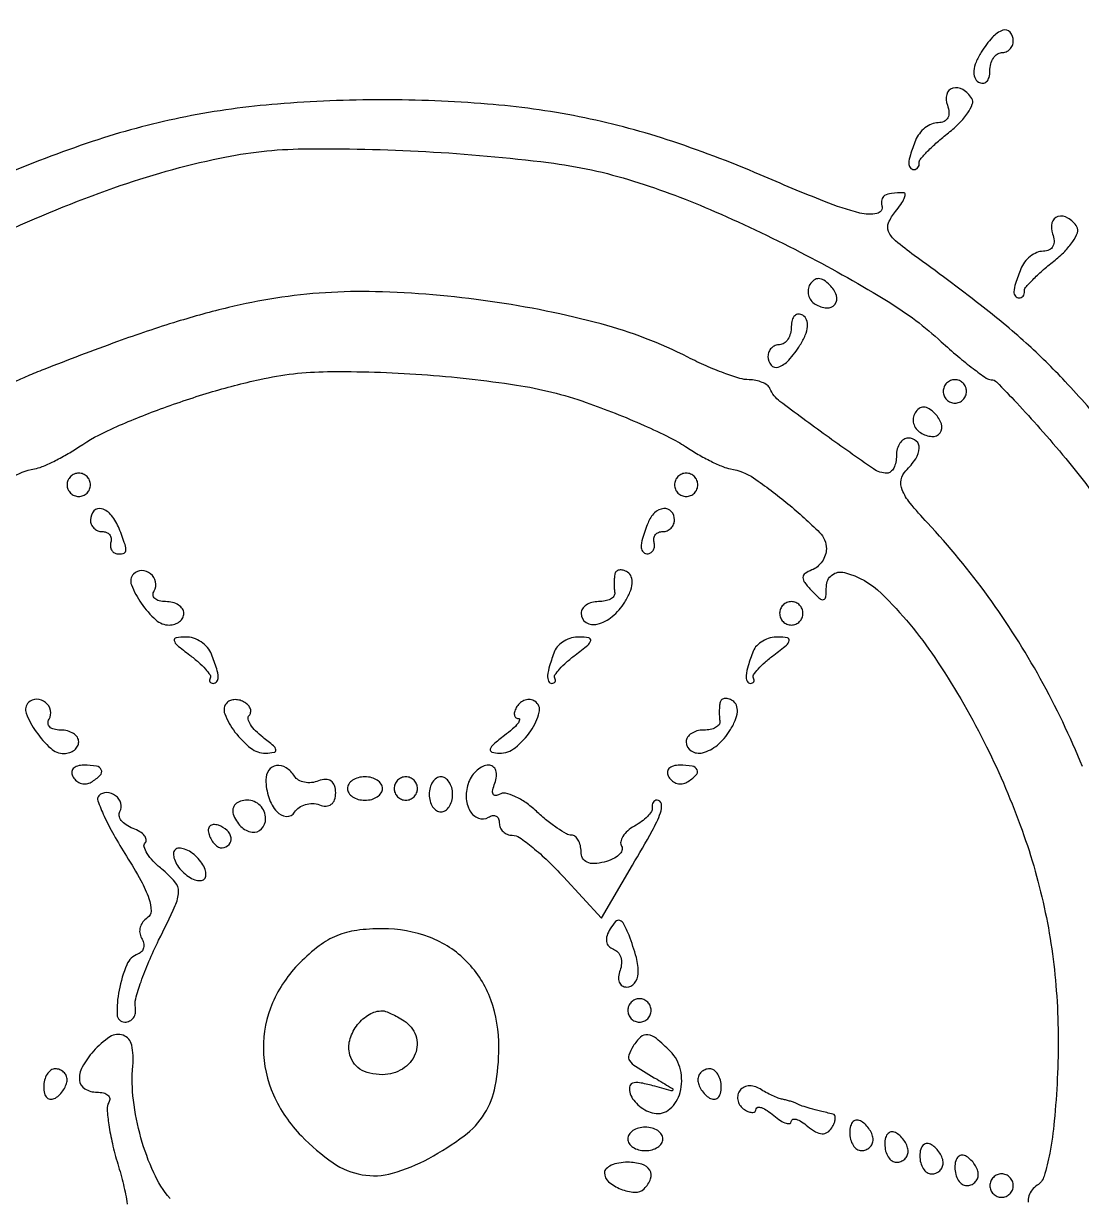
# Model space of a CAD drawing. Header units: metres. Extents: x -22 to 82, y -7 to 32.
# Drawn here: x 14.8473 to 15.0388, y 27.9046 to 28.1172 of the extents above; entities that cross this region are included whole.
import ezdxf

# ---------------------------------------------------------------- set-up
doc = ezdxf.new("R2010")
doc.units = ezdxf.units.M
doc.header["$LTSCALE"] = 2
doc.header["$MEASUREMENT"] = 0
doc.layers.add('ZSILUETAEDIFICIO', color=253, linetype='CONTINUOUS')
doc.layers.add('ZVEREDA', color=253, linetype='CONTINUOUS')

msp = doc.modelspace()

# ---------------------------------------------------------------- hatches: boundary and pattern name
at = {"layer": 'ZVEREDA'}
h = msp.add_hatch(dxfattribs=at)
h.set_pattern_fill('AR-SAND', color=256, scale=0.08)
h.set_pattern_definition([(37.5, (100.32176, 117.4582), (-0.00503947, 0.1541459), [0, -0.1216, 0, -0.136, 0, -0.13]), (7.5, (100.32176, 117.4582), (0.14158214, 0.22577169), [0, -0.0656, 0, -0.1096, 0, -0.042]), (327.5, (100.22336, 117.4582), (0.24913135, 0.00045272), [0, -0.04, 0, -0.144, 0, -0.188]), (317.5, (100.22336, 117.4582), (0.24049013, 0.07021405), [0, -0.02, 0, -0.0944, 0, -0.108])])
h.paths.add_polyline_path([(31.45834, 30.10001), (-5.58047, 30.14202), (-5.49615, 24.70956), (0.50537, 24.71459), (0.50537, 23.02515), (2.90537, 23.02515), (2.90581, 24.71459), (7.70576, 24.71459), (7.70576, 23.02524), (10.10532, 23.02524), (10.10576, 24.71459), (12.50562, 24.71459), (14.90576, 24.71459), (14.90576, 23.02515), (17.30548, 23.02515), (17.30591, 24.71459), (22.10548, 24.63459), (22.10548, 23.02462), (24.50504, 23.02462), (24.50504, 24.63406), (31.45832, 24.61459), (29.30562, 24.61459), (29.30562, 20.61093), (30.50572, 20.61327), (30.50572, 24.61459), (31.45832, 24.61459)])
h.paths.add_polyline_path([(3.27498, 29.84746), (21.85116, 29.84746), (21.85116, 26.26299), (3.27498, 26.26299)], flags=16)
edge = h.paths.add_edge_path(flags=0)
edge.add_line((4.19076, 28.45335), (4.1918, 28.45335))
edge.add_arc((4.03085, 28.47873), 0.16293, 351.0385, 357.366)
edge.add_arc((4.11261, 28.47497), 0.08109, 344.5372, 357.3661, ccw=False)
edge = h.paths.add_edge_path(flags=0)
edge.add_arc((4.12947, 28.48361), 0.04241, 8.4462, 17.0428)
edge.add_arc((4.04852, 28.46876), 0.12452, 3.3255, 12.6571, ccw=False)
edge.add_arc((4.00967, 28.4665), 0.16344, 3.3255, 5.868)
edge.add_arc((4.02446, 28.46802), 0.14857, 5.8679, 8.4462)
edge = h.paths.add_edge_path(flags=0)
edge.add_arc((4.18763, 27.7105), 0.00551, 0, 44.6492, ccw=False)
edge.add_line((4.19313, 27.7105), (4.19317, 27.71059))
edge.add_arc((4.08313, 27.72143), 0.11057, 354.3758, 357.7808)
edge.add_arc((4.0835, 27.72708), 0.11057, 354.846, 363.6004)
edge.add_arc((4.26514, 27.7157), 0.07361, 165.5855, 181.0366)
edge = h.paths.add_edge_path(flags=0)
edge.add_ellipse((4.15584, 27.55226), major_axis=(-0.00489, 0.55175), ratio=0.076457, start_angle=264.4117, end_angle=281.9146, ccw=False)
edge.add_arc((-177.0033, 27.2461), 181.20179, 0, 0.0799363, ccw=False)
edge.add_line((4.19848, 27.2461), (4.21048, 27.65901))
edge.add_ellipse((4.18688, 27.77779), major_axis=(0.01576, -0.10778), ratio=0.516109, start_angle=337.0553, end_angle=345.8043, ccw=False)
edge = h.paths.add_edge_path(flags=0)
edge.add_arc((387.03799, 26.57349), 383.17707, 179.7962796, 179.8227157, ccw=False)
edge.add_arc((63.47661, 27.72394), 59.61365, 179.6242268, 179.7962796, ccw=False)
edge.add_arc((107.91268, 27.43251), 104.05067, 179.4892208, 179.6242268, ccw=False)
edge.add_arc((4.90877, 28.32582), 1.04319, 173.57444, 178.11757, ccw=False)
edge.add_arc((3.94196, 28.43638), 0.07009, 136.944, 174.9431, ccw=False)
edge.add_arc((3.93959, 28.44492), 0.06271, 98.5726, 141.1717, ccw=False)
edge.add_arc((3.97179, 28.27409), 0.23652, 91.7834, 100.1162, ccw=False)
edge.add_arc((4.16135, 22.18585), 6.32771, 91.012734, 91.783419, ccw=False)
edge.add_line((4.04951, 28.51257), (4.16917, 28.51468))
edge.add_line((4.16917, 28.51468), (4.17975, 28.53044))
edge.add_arc((4.19083, 28.52494), 0.01237, 51.761, 153.6132, ccw=False)
edge.add_line((4.19848, 28.53466), (4.19848, 28.53636))
edge.add_arc((4.19334, 28.51587), 0.02113, 75.9141, 183.0668)
edge.add_line((4.17224, 28.51474), (4.04951, 28.51257))
edge.add_arc((4.16135, 22.18585), 6.32771, 91.012734, 91.783419)
edge.add_arc((3.97179, 28.27409), 0.23652, 91.7834, 100.1162)
edge.add_arc((3.94126, 28.44519), 0.06271, 100.1162, 120.5229)
edge.add_arc((3.94226, 28.4373), 0.07009, 117.9506, 158.4595)
edge.add_arc((4.00141, 28.41591), 0.13297, 159.246, 175.8968)
edge.add_arc((4.90929, 28.35078), 1.04319, 175.89684, 179.48922)
edge.add_arc((107.91268, 27.43251), 104.05067, 179.4892208, 179.6242268)
edge.add_arc((63.47661, 27.72394), 59.61365, 179.6242268, 179.7962796)
edge.add_arc((387.03799, 26.57349), 383.17707, 179.7962796, 179.8227156)
edge.add_line((3.86276, 27.75911), (3.88462, 27.7207))
edge.add_arc((3.92926, 27.74846), 0.05256, 211.8735, 222.0821)
edge.add_arc((3.9401, 27.75825), 0.06717, 222.0818, 230.2564)
edge.add_arc((3.95845, 27.78343), 0.09829, 231.4181, 254.9742)
edge.add_arc((3.95937, 27.7758), 0.0912, 253.174, 268.2173)
edge.add_arc((3.96863, 41.24925), 13.56461, 269.948905, 270.35325)
edge.add_arc((4.04953, 16.95504), 10.72986, 89.507584, 89.985407, ccw=False)
edge.add_arc((4.13025, 27.54011), 0.14485, 64.1703, 85.4495, ccw=False)
edge.add_arc((4.19175, 27.66643), 0.00437, 1.4283, 68.3499, ccw=False)
edge.add_arc((4.19738, 27.67702), 0.01055, 212.0429, 263.0773, ccw=False)
edge.add_arc((4.20061, 27.70999), 0.04045, 231.8085, 252.485, ccw=False)
edge.add_arc((4.16179, 27.66257), 0.02086, 48.5314, 82.6306)
edge.add_arc((4.11934, 27.13308), 0.55202, 85.311, 89.9948)
edge.add_arc((4.11841, 16.95525), 10.72986, 89.994782, 90.35325)
edge.add_arc((4.07378, 41.24949), 13.56461, 269.504742, 269.909088, ccw=False)
edge.add_arc((3.95661, 27.77659), 0.0912, 239.2648, 269.9489, ccw=False)
edge.add_arc((3.9401, 27.75825), 0.06717, 215.7669, 243.3781, ccw=False)
edge.add_line((3.8856, 27.71899), (3.86276, 27.75911))
edge = h.paths.add_edge_path(flags=0)
edge.add_arc((3.98221, 27.7771), 0.00397, 57.0935, 128.0095, ccw=False)
edge.add_arc((3.98378, 27.77691), 0.00357, -36.3961, 80.5164, ccw=False)
edge.add_arc((3.98501, 27.77556), 0.00181, 293.7972, 335.1241, ccw=False)
edge.add_arc((3.98485, 27.77591), 0.00219, 257.1682, 293.7965, ccw=False)
edge.add_arc((3.98555, 27.77896), 0.00532, 238.2827, 257.1685, ccw=False)
edge.add_arc((3.9803, 27.77684), 0.00343, 99.0297, 315.498, ccw=False)
edge = h.paths.add_edge_path(flags=0)
edge.add_arc((4.00387, 27.77651), 0.0042, 179.5419, 270.4581)
edge.add_arc((4.00395, 27.77651), 0.0042, 269.35, 383.1232)
edge.add_arc((4.00386, 27.77673), 0.0042, 19.9641, 182.4789)
edge = h.paths.add_edge_path(flags=0)
edge.add_arc((3.97935, 28.42993), 0.000965, 125.0908, 237.6009)
edge.add_arc((3.99597, 28.40704), 0.02794, 127.8062, 268.779)
edge.add_line((3.99537, 28.37911), (4.00272, 28.38646))
edge.add_arc((4.10007, 28.38765), 0.09736, 166.3647, 180.7016, ccw=False)
edge.add_arc((3.99157, 28.42004), 0.01678, 325.7976, 488.4775)
edge.add_arc((3.99534, 28.45232), 0.02384, 233.411, 272.5959)
edge.add_arc((3.98704, 28.42505), 0.01, 20.1732, 145.4473)

# ---------------------------------------------------------------- linework, layer by layer
at = {"layer": 'ZSILUETAEDIFICIO'}
for points in [[(15.02069, 28.11198, 0.037922), (15.01974, 28.11016, 0.078387), (15.01934, 28.10861, 0.114568), (15.0195, 28.1074, 0.165144), (15.02018, 28.10657, 0.1432), (15.02097, 28.10636, 0.191452), (15.02165, 28.10664, 0.136133), (15.0221, 28.10742, 0.064485), (15.02225, 28.10859, -0.062283), (15.02241, 28.10985, -0.080552), (15.02288, 28.11092, -0.097988), (15.02356, 28.11163, -0.153634), (15.02437, 28.11189, 0.099038), (15.02518, 28.11205, 0.097945), (15.02586, 28.11251, 0.097945), (15.02632, 28.11319, 0.099038), (15.02648, 28.114, 0.175171), (15.02591, 28.11559, 0.31268), (15.02462, 28.11595, 0.127109), (15.02271, 28.11468, 0.042971)], [(15.01456, 28.10237, -0.073701), (15.01484, 28.1011, -0.139599), (15.01463, 28.10008, -0.163185), (15.01395, 28.09943, -0.110721), (15.0129, 28.0992, 0.098873), (15.0117, 28.09896, 0.066858), (15.0105, 28.09826, 0.063864), (15.00948, 28.09722, 0.072134), (15.00879, 28.096, 0.012358), (15.00785, 28.09336, 0.065861), (15.00757, 28.09186, 0.183697), (15.00782, 28.09107, 0.228356), (15.00851, 28.09074, 0.115509), (15.0089, 28.09083, 0.110536), (15.00922, 28.09109, 0.102906), (15.00942, 28.09148, 0.088016), (15.00946, 28.09193, -0.202513), (15.00967, 28.09261, -0.0158), (15.01097, 28.09403, -0.019561), (15.0127, 28.09567, -0.013628), (15.01476, 28.09739, 0.031162), (15.01675, 28.09916, 0.045826), (15.01824, 28.10097, 0.055859), (15.01907, 28.10256, 0.235955), (15.01898, 28.1036, 0.11678), (15.01736, 28.10521, 0.208724), (15.01553, 28.10547, 0.271525), (15.01443, 28.10434, 0.152619)], [(15.03359, 28.0791, -0.073701), (15.03388, 28.07784, -0.139599), (15.03367, 28.07682, -0.163185), (15.03299, 28.07617, -0.110721), (15.03193, 28.07593, 0.098873), (15.03074, 28.07569, 0.066858), (15.02954, 28.07499, 0.063864), (15.02851, 28.07396, 0.072134), (15.02783, 28.07274, 0.012358), (15.02689, 28.07009, 0.065861), (15.0266, 28.06859, 0.183697), (15.02686, 28.0678, 0.228356), (15.02754, 28.06747, 0.115509), (15.02794, 28.06756, 0.110536), (15.02826, 28.06782, 0.102906), (15.02845, 28.06821, 0.088016), (15.02849, 28.06867, -0.202513), (15.02871, 28.06934, -0.0158), (15.03, 28.07076, -0.019561), (15.03173, 28.07241, -0.013628), (15.0338, 28.07412, 0.031162), (15.03579, 28.0759, 0.045826), (15.03727, 28.07771, 0.055859), (15.03811, 28.07929, 0.235955), (15.03801, 28.08033, 0.11678), (15.03639, 28.08195, 0.208724), (15.03457, 28.08221, 0.271525), (15.03347, 28.08107, 0.152619)], [(14.98968, 28.06992, 0.105525), (14.98934, 28.06899, 0.099247), (14.98941, 28.06798, 0.096292), (14.98986, 28.06705, 0.09291), (14.99064, 28.06635, 0.116221), (14.99271, 28.06566, 0.258096), (14.99419, 28.06631, 0.251496), (14.99445, 28.06793, 0.113251), (14.99327, 28.06981, 0.053431), (14.99219, 28.07068, 0.136091), (14.99124, 28.07097, 0.169261), (14.9904, 28.07071, 0.094625)], [(14.9863, 28.06231, -0.062283), (14.98614, 28.06105, -0.080552), (14.98568, 28.05998, -0.097988), (14.98499, 28.05927, -0.153634), (14.98418, 28.05901, 0.099038), (14.98338, 28.05885, 0.097945), (14.98269, 28.05839, 0.097945), (14.98223, 28.0577, 0.099038), (14.98207, 28.0569, 0.175171), (14.98265, 28.0553, 0.31268), (14.98393, 28.05495, 0.127109), (14.98584, 28.05622, 0.042971), (14.98786, 28.05891, 0.037922), (14.98882, 28.06074, 0.078387), (14.98922, 28.06229, 0.114568), (14.98905, 28.0635, 0.165144), (14.98837, 28.06433, 0.1432), (14.98759, 28.06454, 0.191452), (14.98691, 28.06426, 0.136133), (14.98645, 28.06348, 0.064485)], [(15.01379, 28.05055, 0.099038), (15.01396, 28.04974, 0.097945), (15.01442, 28.04906, 0.097945), (15.0151, 28.0486, 0.099038), (15.01591, 28.04844, 0.099038), (15.01672, 28.0486, 0.097945), (15.0174, 28.04906, 0.097945), (15.01786, 28.04974, 0.099038), (15.01802, 28.05055, 0.099038), (15.01786, 28.05136, 0.097945), (15.0174, 28.05205, 0.097945), (15.01672, 28.05251, 0.099038), (15.01591, 28.05267, 0.099038), (15.0151, 28.05251, 0.097945), (15.01442, 28.05205, 0.097945), (15.01396, 28.05136, 0.099038)], [(15.00871, 28.04665, 0.105525), (15.00838, 28.04572, 0.099247), (15.00844, 28.04472, 0.096292), (15.0089, 28.04379, 0.09291), (15.00967, 28.04308, 0.116221), (15.01175, 28.04239, 0.258096), (15.01323, 28.04304, 0.251496), (15.01348, 28.04466, 0.113251), (15.01231, 28.04654, 0.053431), (15.01123, 28.04741, 0.136091), (15.01027, 28.04771, 0.169261), (15.00944, 28.04745, 0.094625)], [(14.85517, 28.03363, 0.099038), (14.85533, 28.03282, 0.097945), (14.85579, 28.03214, 0.097945), (14.85648, 28.03168, 0.099038), (14.85728, 28.03152, 0.099038), (14.85809, 28.03168, 0.097945), (14.85878, 28.03214, 0.097945), (14.85924, 28.03282, 0.099038), (14.8594, 28.03363, 0.099038), (14.85924, 28.03444, 0.097945), (14.85878, 28.03513, 0.097945), (14.85809, 28.03559, 0.099038), (14.85728, 28.03575, 0.099038), (14.85648, 28.03559, 0.097945), (14.85579, 28.03513, 0.097945), (14.85533, 28.03444, 0.099038)], [(14.96515, 28.03363, 0.099038), (14.96531, 28.03282, 0.097945), (14.96577, 28.03214, 0.097945), (14.96646, 28.03168, 0.099038), (14.96726, 28.03152, 0.099038), (14.96807, 28.03168, 0.097945), (14.96876, 28.03214, 0.097945), (14.96922, 28.03282, 0.099038), (14.96938, 28.03363, 0.099038), (14.96922, 28.03444, 0.097945), (14.96876, 28.03513, 0.097945), (14.96807, 28.03559, 0.099038), (14.96726, 28.03575, 0.099038), (14.96646, 28.03559, 0.097945), (14.96577, 28.03513, 0.097945), (14.96531, 28.03444, 0.099038)], [(14.8594, 28.02729, 0.099038), (14.85956, 28.02648, 0.097945), (14.86002, 28.02579, 0.097945), (14.86071, 28.02533, 0.099038), (14.86151, 28.02517, -0.094222), (14.86228, 28.02503, -0.125726), (14.86285, 28.02461, -0.132333), (14.86314, 28.02399, -0.110297), (14.8631, 28.02327, 0.080654), (14.86302, 28.02253, 0.103536), (14.86319, 28.02186, 0.117405), (14.8636, 28.02138, 0.127463), (14.86416, 28.02115, 0.079618), (14.86534, 28.02118, 0.333974), (14.86579, 28.02168, 0.10792), (14.86566, 28.0228, 0.008159), (14.8646, 28.0257, 0.078094), (14.86323, 28.02808, 0.150226), (14.86143, 28.02929, 0.289974), (14.86003, 28.02891, 0.186639)], [(14.96036, 28.02676, 0.015889), (14.95937, 28.02393, 0.077348), (14.95912, 28.02225, 0.215995), (14.95951, 28.02142, 0.214847), (14.96039, 28.02115, 0.127463), (14.96095, 28.02138, 0.117405), (14.96136, 28.02186, 0.103536), (14.96153, 28.02253, 0.080654), (14.96145, 28.02327, -0.110297), (14.96141, 28.02399, -0.132333), (14.9617, 28.02461, -0.125726), (14.96227, 28.02503, -0.094222), (14.96303, 28.02517, 0.099038), (14.96384, 28.02533, 0.097945), (14.96453, 28.02579, 0.097945), (14.96499, 28.02648, 0.099038), (14.96515, 28.02729, 0.183728), (14.96457, 28.02881, 0.243098), (14.96321, 28.02933, 0.166689), (14.96154, 28.02855, 0.10888)], [(14.86722, 28.01748, 0.298343), (14.86681, 28.01552, 0.058651), (14.8686, 28.01219, 0.056517), (14.87124, 28.00918, 0.18618), (14.87366, 28.00825, 0.077892), (14.87467, 28.00841, 0.090277), (14.87554, 28.00887, 0.10078), (14.87611, 28.00956, 0.125138), (14.87632, 28.01037, 0.153634), (14.87607, 28.01117, 0.097988), (14.87535, 28.01186, 0.080552), (14.87428, 28.01232, 0.062283), (14.87302, 28.01248, -0.06068), (14.87185, 28.01262, -0.129571), (14.87105, 28.01306, -0.191518), (14.87075, 28.0137, -0.153598), (14.87094, 28.01445, 0.196639), (14.87121, 28.01605, 0.167469), (14.8703, 28.01751, 0.170249), (14.8687, 28.01809, 0.201378)], [(14.95432, 28.01737, 0.022289), (14.95425, 28.01659, 0.014052), (14.95422, 28.01569, 0.014106), (14.95425, 28.0148, 0.025051), (14.95432, 28.01407, -0.204797), (14.95417, 28.01346, -0.105904), (14.95357, 28.01295, -0.075993), (14.9526, 28.0126, -0.048526), (14.9514, 28.01248, 0.064853), (14.95019, 28.01232, 0.082425), (14.94916, 28.01186, 0.098894), (14.94847, 28.01117, 0.148195), (14.94823, 28.01037, 0.256548), (14.94914, 28.00871, 0.206878), (14.95117, 28.00839, 0.112882), (14.95388, 28.00978, 0.078459), (14.95614, 28.01238, 0.037922), (14.95709, 28.01421, 0.078387), (14.95749, 28.01576, 0.114568), (14.95733, 28.01697, 0.165144), (14.95665, 28.0178, 0.066302), (14.95584, 28.01816, 0.118587), (14.95511, 28.0182, 0.160212), (14.95459, 28.01791, 0.152827)], [(14.98418, 28.01037, 0.099038), (14.98435, 28.00956, 0.097945), (14.98481, 28.00887, 0.097945), (14.98549, 28.00841, 0.099038), (14.9863, 28.00825, 0.099038), (14.98711, 28.00841, 0.097945), (14.98779, 28.00887, 0.097945), (14.98825, 28.00956, 0.099038), (14.98841, 28.01037, 0.099038), (14.98825, 28.01117, 0.097945), (14.98779, 28.01186, 0.097945), (14.98711, 28.01232, 0.099038), (14.9863, 28.01248, 0.099038), (14.98549, 28.01232, 0.097945), (14.98481, 28.01186, 0.097945), (14.98435, 28.01117, 0.099038)], [(14.87738, 28.00281, -0.019315), (14.87896, 28.00151, -0.029928), (14.88021, 28.00026, -0.029937), (14.88105, 27.9992, -0.284225), (14.88108, 27.99864, 0.09203), (14.88096, 27.99827, 0.159878), (14.88102, 27.99796, 0.16714), (14.88125, 27.99775, 0.10229), (14.88161, 27.99768, 0.228356), (14.88229, 27.99801, 0.183697), (14.88255, 27.9988, 0.065861), (14.88226, 28.0003, 0.012358), (14.88132, 28.00294, 0.086912), (14.88059, 28.00416, 0.067745), (14.87944, 28.00518, 0.06745), (14.87804, 28.00586, 0.084452), (14.87662, 28.00607, 0.036251), (14.87491, 28.00591, 0.432805), (14.87458, 28.00542, 0.165664), (14.87509, 28.00461, 0.009916)], [(14.94344, 28.00349, 0.015896), (14.94253, 28.00087, 0.054512), (14.94218, 27.9991, 0.121064), (14.94234, 27.99808, 0.302197), (14.94294, 27.99768, 0.10229), (14.9433, 27.99775, 0.16714), (14.94353, 27.99796, 0.159878), (14.94359, 27.99827, 0.09203), (14.94347, 27.99864, -0.284225), (14.9435, 27.9992, -0.029937), (14.94434, 28.00026, -0.029928), (14.94559, 28.00151, -0.019315), (14.94717, 28.00281, 0.009916), (14.94946, 28.00461, 0.165664), (14.94997, 28.00542, 0.432805), (14.94963, 28.00591, 0.036251), (14.94793, 28.00607, 0.070695), (14.94652, 28.0059, 0.064601), (14.94518, 28.00534, 0.068311), (14.94408, 28.0045, 0.103003)], [(14.97939, 28.00349, 0.015896), (14.97848, 28.00087, 0.054512), (14.97813, 27.9991, 0.121064), (14.9783, 27.99808, 0.302197), (14.9789, 27.99768, 0.10229), (14.97926, 27.99775, 0.16714), (14.97949, 27.99796, 0.159878), (14.97955, 27.99827, 0.09203), (14.97943, 27.99864, -0.284225), (14.97946, 27.9992, -0.029937), (14.9803, 28.00026, -0.029928), (14.98154, 28.00151, -0.019315), (14.98313, 28.00281, 0.009916), (14.98542, 28.00461, 0.165664), (14.98592, 28.00542, 0.432805), (14.98559, 28.00591, 0.036251), (14.98388, 28.00607, 0.070695), (14.98248, 28.0059, 0.064601), (14.98113, 28.00534, 0.068311), (14.98004, 28.0045, 0.103003)], [(14.84819, 27.99422, 0.298343), (14.84778, 27.99226, 0.058651), (14.84956, 27.98892, 0.056517), (14.8522, 27.98592, 0.18618), (14.85462, 27.98499, 0.077892), (14.85564, 27.98515, 0.090277), (14.8565, 27.98561, 0.10078), (14.85708, 27.98629, 0.125138), (14.85728, 27.9871, 0.153634), (14.85703, 27.98791, 0.097988), (14.85632, 27.9886, 0.080552), (14.85525, 27.98906, 0.062283), (14.85399, 27.98922, -0.06068), (14.85281, 27.98936, -0.129571), (14.85202, 27.98979, -0.191518), (14.85172, 27.99044, -0.153598), (14.85191, 27.99119, 0.196639), (14.85217, 27.99278, 0.167469), (14.85127, 27.99424, 0.170249), (14.84967, 27.99482, 0.201378)], [(14.88414, 27.99422, 0.29968), (14.88372, 27.99215, 0.06772), (14.88557, 27.98886, 0.063195), (14.88842, 27.98595, 0.174154), (14.8911, 27.98505, 0.035523), (14.89266, 27.9852, 0.414855), (14.89298, 27.98564, 0.179378), (14.89256, 27.98637, 0.011522), (14.89063, 27.98791, -0.033833), (14.88931, 27.98906, -0.055392), (14.88838, 27.99022, -0.077306), (14.88795, 27.99121, -0.266422), (14.88813, 27.99186, 0.148621), (14.88841, 27.9924, 0.130259), (14.88837, 27.99304, 0.104152), (14.88799, 27.99368, 0.06992), (14.88733, 27.99423, 0.069145), (14.88649, 27.99461, 0.070749), (14.88559, 27.99473, 0.077524), (14.88476, 27.9946, 0.118254)], [(14.93662, 27.99348, 0.053293), (14.93622, 27.99266, 0.115536), (14.93615, 27.99196, 0.188126), (14.93639, 27.99151, 0.178739), (14.93688, 27.99133, -0.483337), (14.9371, 27.99105, -0.113333), (14.93679, 27.99042, -0.043038), (14.93583, 27.98942, -0.017417), (14.93436, 27.98823, 0.013653), (14.93236, 27.98662, 0.148174), (14.9318, 27.98577, 0.420171), (14.93209, 27.98524, 0.059784), (14.93344, 27.98505, 0.176567), (14.93631, 27.98603, 0.07322), (14.93913, 27.98908, 0.085636), (14.94067, 27.99244, 0.330266), (14.93987, 27.99444, 0.110855), (14.93904, 27.99473, 0.100002), (14.93812, 27.99465, 0.094778), (14.93727, 27.99421, 0.088357)], [(14.97336, 27.9941, 0.022289), (14.97328, 27.99333, 0.014052), (14.97326, 27.99243, 0.014106), (14.97328, 27.99153, 0.025051), (14.97336, 27.9908, -0.204797), (14.97321, 27.9902, -0.105904), (14.9726, 27.98968, -0.075993), (14.97163, 27.98933, -0.048526), (14.97044, 27.98922, 0.064853), (14.96922, 27.98906, 0.082425), (14.9682, 27.9886, 0.098894), (14.96751, 27.98791, 0.148195), (14.96726, 27.9871, 0.256548), (14.96817, 27.98545, 0.206878), (14.97021, 27.98512, 0.112882), (14.97291, 27.98651, 0.078459), (14.97517, 27.98912, 0.037922), (14.97613, 27.99094, 0.078387), (14.97653, 27.9925, 0.114568), (14.97636, 27.99371, 0.165144), (14.97568, 27.99453, 0.066302), (14.97487, 27.99489, 0.118587), (14.97414, 27.99493, 0.160212), (14.97362, 27.99465, 0.152827)], [(14.85625, 27.98072, 0.090427), (14.85691, 27.97999, 0.095498), (14.85777, 27.97956, 0.099685), (14.85869, 27.97949, 0.108373), (14.85955, 27.97979, 0.050477), (14.86117, 27.98104, 0.315493), (14.86137, 27.98201, 0.25701), (14.8605, 27.98269, 0.039415), (14.85822, 27.98287, 0.067432), (14.85705, 27.98271, 0.140899), (14.85628, 27.98224, 0.190788), (14.85601, 27.98154, 0.136093)], [(14.89116, 27.98023, 0.07513), (14.89169, 27.977, 0.103072), (14.89314, 27.97445, 0.194192), (14.89487, 27.97358, 0.281543), (14.89636, 27.97433, -0.100456), (14.89717, 27.97519, -0.08143), (14.89832, 27.97575, -0.079065), (14.89961, 27.97593, -0.085845), (14.90086, 27.97568, 0.093342), (14.90205, 27.97546, 0.159554), (14.903, 27.97578, 0.151938), (14.90361, 27.97661, 0.08241), (14.90381, 27.97788, 0.081379), (14.9036, 27.97917, 0.161969), (14.90298, 27.98, 0.16231), (14.90199, 27.98028, 0.081802), (14.90071, 27.98002, -0.066719), (14.89943, 27.97971, -0.072258), (14.89815, 27.97977, -0.081026), (14.89707, 27.98017, -0.126981), (14.89636, 27.98085, 0.111443), (14.89485, 27.98238, 0.174801), (14.89307, 27.9828, 0.214652), (14.89169, 27.98197, 0.155829)], [(14.92788, 27.9798, 0.100184), (14.92743, 27.97708, 0.120341), (14.92812, 27.97458, 0.176755), (14.92965, 27.97327, 0.232172), (14.93146, 27.97344, -0.090666), (14.93221, 27.97374, -0.169366), (14.93285, 27.97365, -0.176081), (14.93327, 27.97318, -0.098926), (14.93342, 27.97242, 0.10444), (14.93361, 27.97157, 0.09906), (14.93412, 27.97084, 0.096585), (14.93488, 27.97035, 0.093887), (14.93578, 27.97018, -0.1531), (14.93708, 27.96978, -0.018781), (14.93947, 27.96797, -0.020819), (14.94222, 27.96554, -0.015794), (14.94503, 27.96266), (14.95192, 27.95514), (14.95754, 27.96474, 0.005419), (14.96112, 27.971, 0.03719), (14.96261, 27.97422, 0.130099), (14.96278, 27.97584, 0.368724), (14.96198, 27.97653, 0.138027), (14.96159, 27.97642, 0.117009), (14.96129, 27.97612, 0.099025), (14.96112, 27.97566, 0.07422), (14.96111, 27.97513, -0.182966), (14.96096, 27.97447, -0.045866), (14.96024, 27.97358, -0.040744), (14.95918, 27.97266, -0.031366), (14.95789, 27.97183, 0.050682), (14.95667, 27.97097, 0.072712), (14.9558, 27.96997, 0.095178), (14.95541, 27.96899, 0.18758), (14.95556, 27.96818, -0.232796), (14.95564, 27.96743, -0.118428), (14.95509, 27.96662, -0.076939), (14.95397, 27.96588, -0.043787), (14.95244, 27.96533, -0.04857), (14.95062, 27.96504, -0.120805), (14.94931, 27.96528, -0.169002), (14.94852, 27.96602, -0.121055), (14.94823, 27.96721, 0.055753), (14.9481, 27.96834, 0.075275), (14.94773, 27.96931, 0.094621), (14.94717, 27.96995, 0.169116), (14.94651, 27.97018, -0.130208), (14.94558, 27.97043, -0.019943), (14.94393, 27.97146, -0.021153), (14.94205, 27.97286, -0.016938), (14.94014, 27.97452, 0.03454), (14.93821, 27.97609, 0.0461), (14.93625, 27.97721, 0.054135), (14.93454, 27.97777, 0.19359), (14.93342, 27.97758, -0.121264), (14.93273, 27.97736, -0.326053), (14.93231, 27.97762, -0.151008), (14.93225, 27.97838, -0.036977), (14.93262, 27.97959, 0.06457), (14.93292, 27.98085, 0.111702), (14.9328, 27.98191, 0.151828), (14.93228, 27.98261, 0.159228), (14.93147, 27.98287, 0.111482), (14.93046, 27.98264, 0.066122), (14.92942, 27.98197, 0.061066), (14.92851, 27.98097, 0.063141)], [(14.96411, 27.98072, 0.090427), (14.96477, 27.97999, 0.095498), (14.96563, 27.97956, 0.099685), (14.96656, 27.97949, 0.108373), (14.96741, 27.97979, 0.050477), (14.96904, 27.98104, 0.315493), (14.96924, 27.98201, 0.25701), (14.96836, 27.98269, 0.039415), (14.96608, 27.98287, 0.067432), (14.96492, 27.98271, 0.140899), (14.96414, 27.98224, 0.190788), (14.96388, 27.98154, 0.136093)], [(14.90593, 27.97864, 0.148195), (14.90617, 27.97783, 0.098894), (14.90686, 27.97715, 0.082425), (14.90789, 27.97668, 0.064853), (14.9091, 27.97653, 0.064853), (14.91032, 27.97668, 0.082425), (14.91134, 27.97715, 0.098894), (14.91203, 27.97783, 0.148195), (14.91227, 27.97864, 0.148195), (14.91203, 27.97945, 0.098894), (14.91134, 27.98014, 0.082425), (14.91032, 27.9806, 0.064853), (14.9091, 27.98076, 0.064853), (14.90789, 27.9806, 0.082425), (14.90686, 27.98014, 0.098894), (14.90617, 27.97945, 0.148195)], [(14.91439, 27.97864, 0.099038), (14.91455, 27.97783, 0.097945), (14.91501, 27.97715, 0.097945), (14.9157, 27.97669, 0.099038), (14.9165, 27.97653, 0.099038), (14.91731, 27.97669, 0.097945), (14.918, 27.97715, 0.097945), (14.91846, 27.97783, 0.099038), (14.91862, 27.97864, 0.099038), (14.91846, 27.97945, 0.097945), (14.918, 27.98014, 0.097945), (14.91731, 27.9806, 0.099038), (14.9165, 27.98076, 0.099038), (14.9157, 27.9806, 0.097945), (14.91501, 27.98014, 0.097945), (14.91455, 27.97945, 0.099038)], [(14.92073, 27.97758, 0.064853), (14.92089, 27.97637, 0.082425), (14.92136, 27.97534, 0.098894), (14.92204, 27.97466, 0.148195), (14.92285, 27.97441, 0.148195), (14.92366, 27.97466, 0.098894), (14.92434, 27.97534, 0.082425), (14.92481, 27.97637, 0.064853), (14.92496, 27.97758, 0.064853), (14.92481, 27.9788, 0.082425), (14.92434, 27.97982, 0.098894), (14.92366, 27.98051, 0.148195), (14.92285, 27.98076, 0.148195), (14.92204, 27.98051, 0.098894), (14.92136, 27.97982, 0.082425), (14.92089, 27.9788, 0.064853)], [(14.86092, 27.97734, 0.295357), (14.86072, 27.97644, 0.016238), (14.86189, 27.97364, 0.020899), (14.86362, 27.97023, 0.013319), (14.86591, 27.96642, -0.015182), (14.86854, 27.96197, -0.044553), (14.86998, 27.95871, -0.07587), (14.87038, 27.95645, -0.266204), (14.8697, 27.95521, 0.089979), (14.86889, 27.95448, 0.095346), (14.86841, 27.95353, 0.099757), (14.86833, 27.9525, 0.108902), (14.86866, 27.95156, -0.081777), (14.86902, 27.95068, -0.111101), (14.86903, 27.94982, -0.126733), (14.86868, 27.94912, -0.127131), (14.86803, 27.94868, 0.211192), (14.86598, 27.94673, 0.049841), (14.86458, 27.9421, 0.056141), (14.86422, 27.93769, 0.405274), (14.86561, 27.93634, 0.113905), (14.8665, 27.93655, 0.122464), (14.86718, 27.93712, 0.114663), (14.86754, 27.93798, 0.09121), (14.86753, 27.93899, -0.115573), (14.8676, 27.94054, -0.016044), (14.86856, 27.94365, -0.017664), (14.86998, 27.94731, -0.014144), (14.87175, 27.95115, 0.007329), (14.87475, 27.95743, 0.098406), (14.87535, 27.9599, 0.191061), (14.8747, 27.96174, 0.042733), (14.87226, 27.9641, -0.031242), (14.87073, 27.96551, -0.050696), (14.86965, 27.9669, -0.068348), (14.86912, 27.96808, -0.274523), (14.86931, 27.96881, 0.237964), (14.8695, 27.9694, 0.138811), (14.86919, 27.9701, 0.08304), (14.86835, 27.97081, 0.043075), (14.86712, 27.97141, -0.053212), (14.86587, 27.97205, -0.08334), (14.86499, 27.97286, -0.11508), (14.8646, 27.97372, -0.190874), (14.86473, 27.97449, 0.217206), (14.86492, 27.97596, 0.158048), (14.86395, 27.97733, 0.153428), (14.86234, 27.9779, 0.207469)], [(14.88526, 27.97401, 0.113253), (14.88663, 27.97177, 0.165501), (14.88868, 27.97073, 0.244413), (14.89039, 27.97132, 0.190724), (14.89112, 27.97318, 0.099038), (14.89087, 27.97446, 0.097945), (14.89014, 27.97554, 0.097945), (14.88905, 27.97627, 0.099038), (14.88778, 27.97653, 0.077096), (14.88656, 27.97634, 0.119977), (14.88566, 27.97579, 0.144529), (14.88521, 27.97497, 0.134046)], [(14.88087, 27.97029, 0.053161), (14.8813, 27.96933, 0.062883), (14.88192, 27.96854, 0.073742), (14.8826, 27.96804, 0.149613), (14.88325, 27.96791, 0.175736), (14.8845, 27.96852, 0.239194), (14.88487, 27.9697, 0.167686), (14.88413, 27.97106, 0.104687), (14.88256, 27.97198, 0.089632), (14.88165, 27.97211, 0.189618), (14.88102, 27.97183, 0.189618), (14.88074, 27.97119, 0.089632)], [(14.8746, 27.96582, 0.068635), (14.87516, 27.96469, 0.04742), (14.87607, 27.96359, 0.04742), (14.87717, 27.96268, 0.068635), (14.8783, 27.96212, 0.08306), (14.87932, 27.96196, 0.196386), (14.88002, 27.96225, 0.196386), (14.88031, 27.96295, 0.08306), (14.88015, 27.96397, 0.068635), (14.87959, 27.9651, 0.04742), (14.87868, 27.9662, 0.04742), (14.87758, 27.96711, 0.068635), (14.87645, 27.96767, 0.08306), (14.87543, 27.96783, 0.196386), (14.87473, 27.96754, 0.196386), (14.87444, 27.96684, 0.08306)], [(14.95351, 27.95325, 0.060008), (14.95293, 27.952, 0.117485), (14.95284, 27.95091, 0.150816), (14.95325, 27.95008, 0.124722), (14.95408, 27.94955, -0.131237), (14.9549, 27.94901, -0.105844), (14.95541, 27.9481, -0.092596), (14.95555, 27.94694, -0.075732), (14.95529, 27.94572, 0.068382), (14.95502, 27.94456, 0.116261), (14.95515, 27.94358, 0.152523), (14.95567, 27.94293, 0.150038), (14.95646, 27.94269, 0.228396), (14.95791, 27.94338, 0.157654), (14.95856, 27.94511, 0.078398), (14.95824, 27.94802, 0.026867), (14.95691, 27.95206, 0.022929), (14.956, 27.9541, 0.195182), (14.95527, 27.95474, 0.298903), (14.95449, 27.95455, 0.047595)], [(14.89731, 27.94708, 0.094797), (14.89239, 27.93984, 0.10449), (14.89072, 27.93154, 0.102809), (14.89254, 27.92317, 0.089037), (14.89759, 27.91572, 0.047578), (14.90336, 27.91085, 0.108403), (14.9086, 27.9087, 0.113411), (14.9141, 27.90898, 0.05506), (14.92066, 27.91165, 0.036157), (14.92705, 27.91574, 0.091646), (14.93077, 27.91977, 0.096434), (14.9327, 27.92473, 0.042933), (14.93336, 27.93175, 0.087982), (14.93189, 27.94038, 0.108309), (14.92757, 27.94728, 0.109129), (14.92078, 27.95171, 0.090439), (14.91227, 27.95326, 0.033187), (14.90761, 27.95295, 0.064841), (14.90403, 27.95199, 0.065009), (14.90081, 27.95014, 0.03352)], [(14.95669, 27.93846, 0.099038), (14.95685, 27.93765, 0.097945), (14.95731, 27.93696, 0.097945), (14.958, 27.9365, 0.099038), (14.9588, 27.93634, 0.099038), (14.95961, 27.9365, 0.097945), (14.9603, 27.93696, 0.097945), (14.96076, 27.93765, 0.099038), (14.96092, 27.93846, 0.099038), (14.96076, 27.93926, 0.097945), (14.9603, 27.93995, 0.097945), (14.95961, 27.94041, 0.099038), (14.9588, 27.94057, 0.099038), (14.958, 27.94041, 0.097945), (14.95731, 27.93995, 0.097945), (14.95685, 27.93926, 0.099038)], [(14.91618, 27.93658, -0.170108), (14.91829, 27.93391, -0.180144), (14.91821, 27.93058, -0.161154), (14.91591, 27.92785, -0.138554), (14.91227, 27.92682, -0.054208), (14.90996, 27.92708, -0.09252), (14.90818, 27.92783, -0.106753), (14.90695, 27.92909, -0.092638), (14.90628, 27.9308, -0.125001), (14.90643, 27.93335, -0.090574), (14.90777, 27.93588, -0.091944), (14.90989, 27.93774, -0.134699), (14.91227, 27.93839, -0.091577), (14.91285, 27.93828, -0.016939), (14.91386, 27.93786, -0.017666), (14.91501, 27.93728, -0.015291)], [(14.95766, 27.93197, 0.052964), (14.95688, 27.93035, 0.246342), (14.95702, 27.92936, 0.096947), (14.95808, 27.92836, 0.005334), (14.96198, 27.92598, -0.00178), (14.96477, 27.92429, -0.429119), (14.96483, 27.92403, -0.319571), (14.96453, 27.92392, -0.001514), (14.9612, 27.92483, 0.02329), (14.95881, 27.92537, 0.132492), (14.95753, 27.92526, 0.286735), (14.95701, 27.92459, 0.106435), (14.95714, 27.92334, 0.085092), (14.95776, 27.9222, 0.056185), (14.9588, 27.92113, 0.05479), (14.96009, 27.92029, 0.06879), (14.96144, 27.91983, 0.233207), (14.96431, 27.92061, 0.148461), (14.96617, 27.92362, 0.119888), (14.96624, 27.9277, 0.142087), (14.96439, 27.93106, 0.022164), (14.96187, 27.93336, 0.141499), (14.96031, 27.93405, 0.226397), (14.95902, 27.93364, 0.065377)], [(14.85094, 27.92458, 0.066118), (14.85109, 27.92342, 0.138808), (14.85156, 27.92264, 0.191142), (14.85225, 27.92237, 0.139169), (14.85305, 27.92259, 0.06081), (14.85386, 27.92324, 0.051032), (14.85455, 27.9241, 0.053229), (14.85501, 27.92503, 0.089642), (14.85517, 27.92589, 0.105429), (14.85501, 27.92665, 0.099231), (14.85455, 27.9273, 0.096318), (14.85386, 27.92773, 0.092995), (14.85305, 27.92788, 0.153634), (14.85225, 27.92763, 0.097988), (14.85156, 27.92691, 0.080552), (14.8511, 27.92585, 0.062283)], [(14.96938, 27.92589, 0.089642), (14.96953, 27.92503, 0.053229), (14.97, 27.9241, 0.051032), (14.97069, 27.92324, 0.06081), (14.97149, 27.92259, 0.139169), (14.9723, 27.92237, 0.191142), (14.97299, 27.92264, 0.138808), (14.97345, 27.92342, 0.066118), (14.97361, 27.92458, 0.062283), (14.97345, 27.92585, 0.080552), (14.97299, 27.92691, 0.097988), (14.9723, 27.92763, 0.153634), (14.97149, 27.92788, 0.092995), (14.97069, 27.92773, 0.096318), (14.97, 27.9273, 0.099231), (14.96954, 27.92665, 0.105429)], [(14.97689, 27.92383, 0.106468), (14.97659, 27.92297, 0.099401), (14.97665, 27.92203, 0.096033), (14.97708, 27.92116, 0.092075), (14.97781, 27.9205, 0.047815), (14.97863, 27.92009, 0.1041), (14.97932, 27.91999, 0.181382), (14.97977, 27.92018, 0.202874), (14.97995, 27.92061, -0.37333), (14.98023, 27.92093, -0.12588), (14.98089, 27.92086, -0.057901), (14.98191, 27.92033, -0.025522), (14.98313, 27.91942, 0.027963), (14.98435, 27.91852, 0.064878), (14.98537, 27.91802, 0.144806), (14.98602, 27.918, 0.341777), (14.9863, 27.91836, -0.319617), (14.98657, 27.91874, -0.157961), (14.98718, 27.91875, -0.070194), (14.98814, 27.9183, -0.029788), (14.98928, 27.91746, 0.043282), (14.9907, 27.91648, 0.115588), (14.99188, 27.91613, 0.160707), (14.99284, 27.91639, 0.110253), (14.99364, 27.9172, 0.042614), (14.99408, 27.91807, 0.077028), (14.99426, 27.91885, 0.121881), (14.99417, 27.91941, 0.239792), (14.99383, 27.91969, -0.005274), (14.99157, 27.92022, -0.009379), (14.98972, 27.92071, -0.010927), (14.98828, 27.92115, -0.03535), (14.98736, 27.92154, 0.027578), (14.98684, 27.92176, 0.012677), (14.98614, 27.922, 0.012512), (14.9854, 27.92221, 0.016919), (14.98471, 27.92236, -0.045891), (14.98393, 27.92258, -0.016021), (14.98286, 27.92304, -0.015756), (14.9817, 27.92362, -0.017741), (14.98063, 27.92425, 0.078228), (14.97958, 27.9247, 0.091452), (14.9785, 27.92478, 0.102226), (14.97756, 27.92447, 0.125426)], [(14.99687, 27.91637, 0.062283), (14.99703, 27.91511, 0.080552), (14.9975, 27.91405, 0.097988), (14.99818, 27.91333, 0.153634), (14.99899, 27.91308, 0.092995), (14.9998, 27.91323, 0.096318), (15.00048, 27.91366, 0.099231), (15.00094, 27.91431, 0.105429), (15.0011, 27.91507, 0.089642), (15.00095, 27.91592, 0.053229), (15.00048, 27.91686, 0.051032), (14.9998, 27.91772, 0.06081), (14.99899, 27.91836, 0.139169), (14.99819, 27.91859, 0.191142), (14.9975, 27.91832, 0.138808), (14.99703, 27.91754, 0.066118)], [(14.95669, 27.91519, 0.148195), (14.95693, 27.91438, 0.098894), (14.95762, 27.9137, 0.082425), (14.95865, 27.91323, 0.064853), (14.95986, 27.91308, 0.064853), (14.96108, 27.91323, 0.082425), (14.9621, 27.9137, 0.098894), (14.96279, 27.91438, 0.148195), (14.96303, 27.91519, 0.148195), (14.96279, 27.916, 0.098894), (14.9621, 27.91669, 0.082425), (14.96108, 27.91715, 0.064853), (14.95986, 27.91731, 0.064853), (14.95865, 27.91715, 0.082425), (14.95762, 27.91669, 0.098894), (14.95693, 27.916, 0.148195)], [(15.00322, 27.91426, 0.062283), (15.00338, 27.913, 0.080552), (15.00384, 27.91193, 0.097988), (15.00453, 27.91122, 0.153634), (15.00533, 27.91096, 0.092995), (15.00614, 27.91111, 0.096318), (15.00683, 27.91155, 0.099231), (15.00729, 27.91219, 0.105429), (15.00745, 27.91295, 0.089642), (15.00729, 27.91381, 0.053229), (15.00683, 27.91474, 0.051032), (15.00614, 27.9156, 0.06081), (15.00533, 27.91625, 0.139169), (15.00453, 27.91648, 0.191142), (15.00384, 27.9162, 0.138808), (15.00337, 27.91543, 0.066118)], [(15.00956, 27.91214, 0.062283), (15.00972, 27.91088, 0.080552), (15.01019, 27.90982, 0.097988), (15.01087, 27.9091, 0.153634), (15.01168, 27.90885, 0.092995), (15.01249, 27.909, 0.096318), (15.01317, 27.90943, 0.099231), (15.01363, 27.91008, 0.105429), (15.01379, 27.91084, 0.089642), (15.01364, 27.91169, 0.053229), (15.01317, 27.91263, 0.051032), (15.01249, 27.91349, 0.06081), (15.01168, 27.91413, 0.139169), (15.01088, 27.91436, 0.191142), (15.01019, 27.91409, 0.138808), (15.00972, 27.91331, 0.066118)], [(15.01591, 27.91003, 0.062283), (15.01607, 27.90877, 0.080552), (15.01653, 27.9077, 0.097988), (15.01722, 27.90699, 0.153634), (15.01802, 27.90673, 0.092995), (15.01883, 27.90688, 0.096318), (15.01952, 27.90732, 0.099231), (15.01998, 27.90796, 0.105429), (15.02014, 27.90872, 0.089642), (15.01998, 27.90958, 0.053229), (15.01952, 27.91051, 0.051032), (15.01883, 27.91137, 0.06081), (15.01802, 27.91202, 0.139169), (15.01722, 27.91225, 0.191142), (15.01653, 27.91197, 0.138808), (15.01606, 27.9112, 0.066118)], [(14.95246, 27.90907, 0.218907), (14.95321, 27.90744, 0.081579), (14.95542, 27.9061, 0.081237), (14.95796, 27.90553, 0.214275), (14.95966, 27.90617, 0.104297), (14.96082, 27.90796, 0.235241), (14.96067, 27.90952, 0.186855), (14.95924, 27.91061, 0.069473), (14.95669, 27.91096, 0.042713), (14.95507, 27.91082, 0.06238), (14.9537, 27.91041, 0.081888), (14.95278, 27.90979, 0.208972)], [(15.02225, 27.90673, 0.099038), (15.02242, 27.90592, 0.097945), (15.02288, 27.90524, 0.097945), (15.02356, 27.90478, 0.099038), (15.02437, 27.90462, 0.099038), (15.02518, 27.90478, 0.097945), (15.02586, 27.90524, 0.097945), (15.02632, 27.90592, 0.099038), (15.02648, 27.90673, 0.099038), (15.02632, 27.90754, 0.097945), (15.02586, 27.90823, 0.097945), (15.02518, 27.90869, 0.099038), (15.02437, 27.90885, 0.099038), (15.02356, 27.90869, 0.097945), (15.02288, 27.90823, 0.097945), (15.02242, 27.90754, 0.099038)]]:
    msp.add_lwpolyline(points, format="xyb", close=True, dxfattribs=at)
for points in [[(15.04373, 28.04348, 0.012832), (15.03587, 28.05236, 0.02182), (15.0288, 28.05931, 0.019055), (15.02052, 28.06623, 0.007405), (15.00857, 28.07517, -0.017368), (15.00518, 28.07781, -0.117125), (15.00392, 28.07951, -0.205888), (15.00392, 28.0811, -0.072045), (15.00515, 28.08311, 0.021683), (15.00614, 28.08441, 0.047323), (15.00675, 28.08551, 0.094579), (15.00692, 28.08623, 0.425877), (15.00665, 28.08651, 0.024063), (15.00442, 28.0864, 0.10916), (15.00319, 28.086, 0.208755), (15.00266, 28.08527, 0.122455), (15.00269, 28.08418, -0.438369), (15.0018, 28.08275, -0.109863), (14.99871, 28.08284, -0.033398), (14.99231, 28.08493, -0.005907), (14.98066, 28.08977, 0.022635), (14.96379, 28.09613, 0.029783), (14.94788, 28.10029, 0.029046), (14.93127, 28.10259, 0.019981), (14.91227, 28.10335, 0.019981), (14.89328, 28.10259, 0.029046), (14.87667, 28.10029, 0.029783), (14.86076, 28.09613, 0.022635), (14.84389, 28.08977, -0.00661)], [(14.8429, 28.07896, -0.02349), (14.86363, 28.08741, -0.033173), (14.88282, 28.0928, -0.049029), (14.89799, 28.09447, -0.016788), (14.92014, 28.09398, -0.016917), (14.94231, 28.09199, -0.045618), (14.95775, 28.08863, -0.026454), (14.97254, 28.08309, -0.01744), (14.98893, 28.07525, -0.017272), (15.00384, 28.0668, -0.047871), (15.01345, 28.05955, 0.009499), (15.01644, 28.05691, 0.013416), (15.01921, 28.05469, 0.009535), (15.02158, 28.05296, 0.154147), (15.02251, 28.05267, -0.201933), (15.02346, 28.05226, -0.004213), (15.02711, 28.04847, -0.009126), (15.0313, 28.04386, -0.005934), (15.03599, 28.03839, -0.036952), (15.04682, 28.02332, -0.021617)], [(15.03901, 27.9826, 0.02995), (15.03138, 27.99855, 0.030117), (15.02195, 28.0134, 0.031571), (15.01094, 28.02676, -0.016598), (15.0078, 28.03034, -0.073324), (15.00637, 28.03273, -0.146148), (15.00618, 28.03456, -0.15067), (15.00703, 28.03617, 0.050487), (15.00882, 28.03836, 0.128947), (15.00947, 28.04029, 0.242283), (15.00893, 28.04156, 0.174399), (15.00745, 28.04209, 0.148195), (15.00664, 28.04185, 0.098894), (15.00596, 28.04116, 0.082425), (15.00549, 28.04013, 0.064853), (15.00533, 28.03892, -0.051563), (15.00521, 28.03771, -0.071482), (15.00484, 28.03668, -0.09151), (15.00428, 28.03599, -0.180487), (15.00364, 28.03575, -0.152381), (15.00116, 28.03652, -0.004991), (14.9926, 28.04257, -0.005584), (14.98424, 28.04874, -0.128971), (14.98242, 28.05105, 0.131004), (14.98193, 28.05167, 0.058796), (14.98102, 28.05219, 0.052471), (14.97987, 28.05255, 0.048681), (14.97864, 28.05267, -0.073133), (14.97696, 28.05291, -0.015152), (14.97412, 28.05386, -0.015619), (14.97086, 28.05518, -0.014166), (14.96758, 28.05673, 0.052842), (14.95187, 28.06276, 0.02957), (14.9318, 28.06686, 0.029345), (14.91099, 28.0686, 0.044983), (14.89295, 28.06743, 0.020512), (14.88438, 28.06573, 0.015332), (14.8751, 28.06319, 0.012553), (14.86429, 28.05956, 0.006484), (14.85094, 28.05452, 0.00766), (14.84803, 28.05332, 0.009969), (14.8454, 28.05213, 0.007876)], [(14.84507, 28.03487, -0.110316), (14.84925, 28.03653, 0.058776), (14.85065, 28.03693, 0.016122), (14.85275, 28.03788, 0.016063), (14.85508, 28.03912, 0.016123), (14.85732, 28.04051, -0.04096), (14.86313, 28.04372, -0.016467), (14.87153, 28.04717, -0.01607), (14.88093, 28.05034, -0.018672), (14.89007, 28.05272, -0.051996), (14.90231, 28.05413, -0.020232), (14.91938, 28.05362, -0.020375), (14.93652, 28.0517, -0.046099), (14.94917, 28.04855, -0.010601), (14.95439, 28.0466, -0.009832), (14.95964, 28.04439, -0.009867), (14.96424, 28.04223, -0.032276), (14.96715, 28.04056, 0.015902), (14.96942, 28.03915, 0.015945), (14.97177, 28.03789, 0.015977), (14.97389, 28.03693, 0.059237), (14.9753, 28.03653, -0.110316), (14.97948, 28.03487, -0.024226), (14.98569, 28.03018, -0.020347), (14.99142, 28.025, -0.201255), (14.99264, 28.02207, -0.083468), (14.99245, 28.02089, -0.067017), (14.99187, 28.01974, -0.067493), (14.99101, 28.0188, -0.087477), (14.99, 28.01821, 0.062037), (14.98879, 28.01759, 0.247772), (14.98841, 28.01687, 0.164145), (14.98873, 28.01593, 0.026382), (14.99, 28.01444, 0.019045), (14.99145, 28.01302, 0.263294), (14.99214, 28.01286, 0.305353), (14.99256, 28.01337, 0.023478), (14.99264, 28.01523, -0.49128), (14.99592, 28.01776, -0.131194), (15.00264, 28.01394, -0.050079), (15.01228, 28.00234, -0.031645), (15.02118, 27.98714, -0.028402), (15.02776, 27.97198, -0.034662), (15.03209, 27.95713, -0.035218), (15.03428, 27.94204, -0.031028), (15.03446, 27.92612, -0.010625), (15.03391, 27.91844, -0.023375), (15.03309, 27.91261, -0.026305), (15.03207, 27.90843, -0.18339), (15.03081, 27.90679, 0.087324), (15.02988, 27.90596, 0.094398), (15.02931, 27.90487, 0.100143), (15.0292, 27.90371, 0.112133)], [(14.87381, 27.90441, -0.070301), (14.87086, 27.90904, -0.038462), (14.86855, 27.91537, -0.037785), (14.86718, 27.9222, -0.053307), (14.86708, 27.92841, 0.0733), (14.86687, 27.93218, 0.258908), (14.86535, 27.93395, 0.239849), (14.86292, 27.93367, 0.065729), (14.85993, 27.93106, 0.054236), (14.85792, 27.9282, 0.149378), (14.85741, 27.92582, 0.239976), (14.85839, 27.92426, 0.136017), (14.86058, 27.92365, -0.057084), (14.86176, 27.92352, -0.122949), (14.86257, 27.9231, -0.190543), (14.86289, 27.92249, -0.16492), (14.86272, 27.92178, 0.157247), (14.86242, 27.92056, 0.018807), (14.86273, 27.91774, 0.020936), (14.86337, 27.91434, 0.015771), (14.86435, 27.91066, -0.014371), (14.86536, 27.90693, -0.017492), (14.86608, 27.90339, -0.016193)]]:
    msp.add_lwpolyline(points, format="xyb", dxfattribs=at)

doc.saveas('drawing.dxf')
